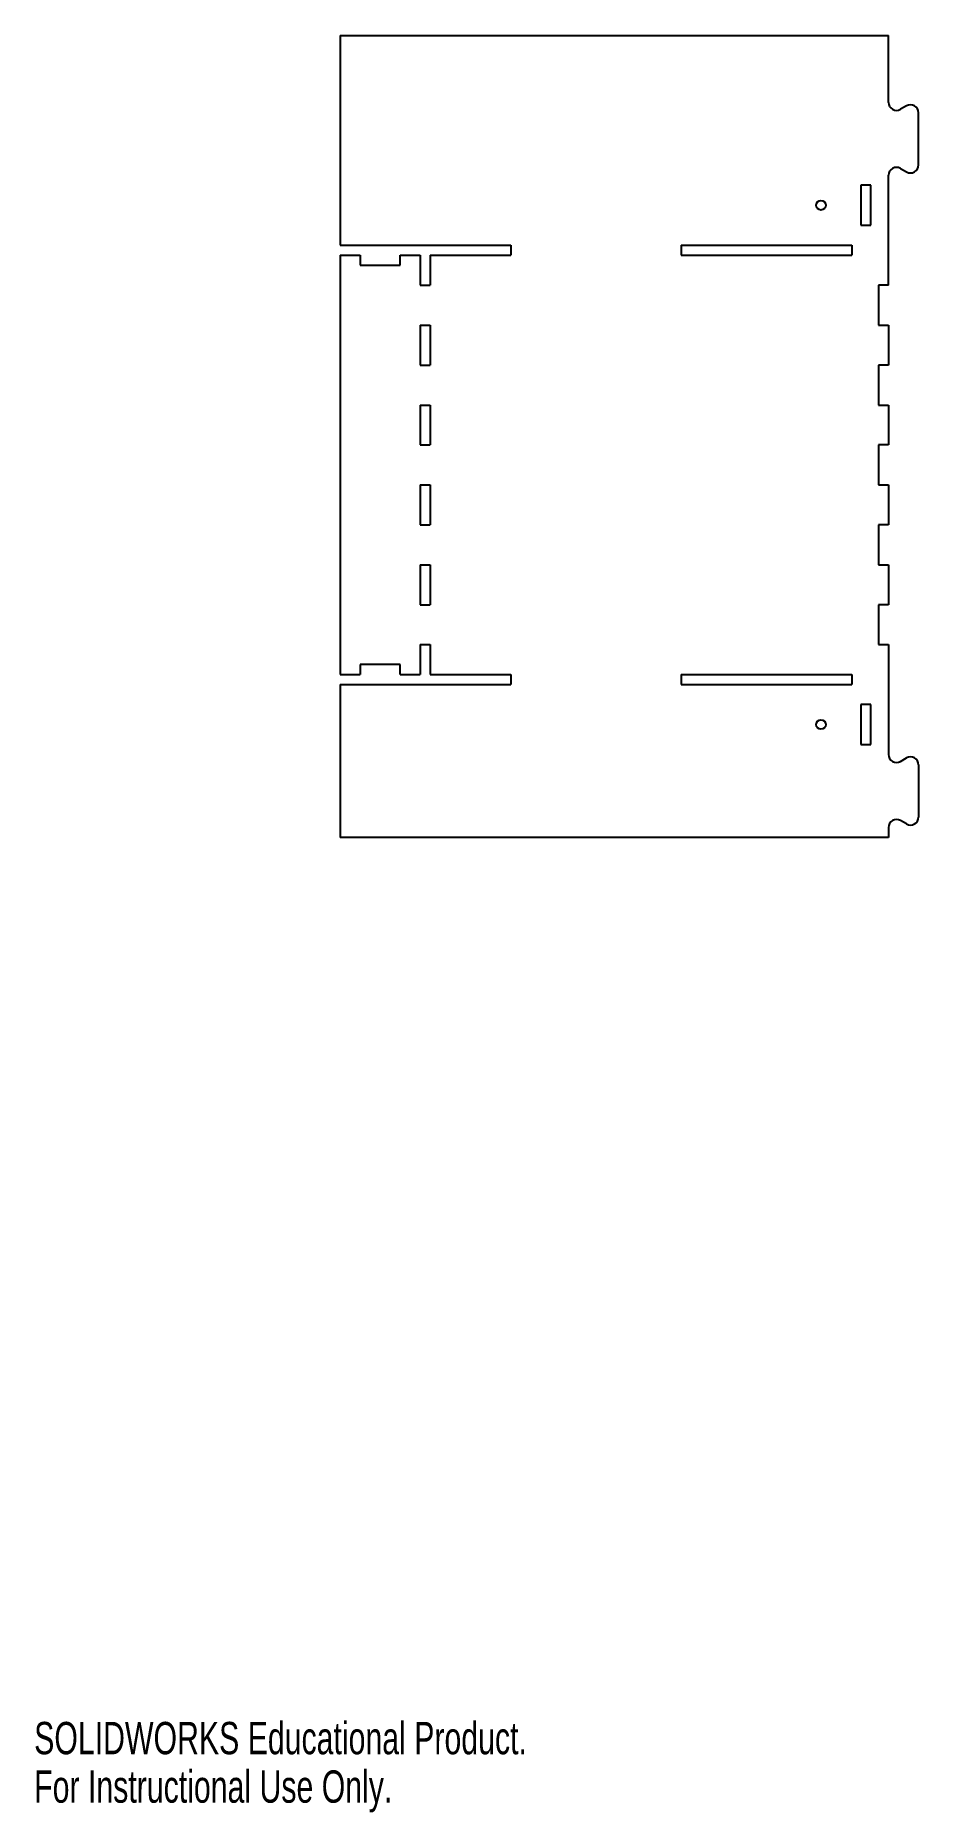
# Model space of a CAD drawing. Header units: millimetres. Extents: x 0 to 281, y 0 to 565.
import ezdxf

# ---------------------------------------------------------------- set-up
doc = ezdxf.new("R2010")
doc.units = ezdxf.units.MM
doc.styles.add('SLDTEXTSTYLE0', font='TXT', dxfattribs={"width": 0.7})

msp = doc.modelspace()

# ---------------------------------------------------------------- linework, layer by layer
at = {"color": 7, "linetype": 'Continuous', "lineweight": 25}
for p, q in [((97.33, 564.88), (97.33, 498.2)), ((97.33, 564.88), (271.6, 564.88)), ((271.6, 543.63), (271.6, 564.88)), ((277.31, 542.53), (275.41, 541.43)), ((281.12, 523.73), (281.12, 540.33)), ((271.6, 485.5), (271.6, 520.43)), ((275.41, 522.63), (277.31, 521.53)), ((265.95, 517.25), (262.78, 517.25)), ((262.78, 517.25), (262.78, 504.55)), ((265.95, 504.55), (265.95, 517.25)), ((262.78, 504.55), (265.95, 504.55)), ((97.33, 498.2), (151.51, 498.2)), ((151.51, 498.2), (151.51, 495.03)), ((205.7, 498.2), (205.7, 495.03)), ((205.7, 498.2), (259.89, 498.2)), ((259.89, 498.2), (259.89, 495.03)), ((97.33, 495.03), (97.33, 361.68)), ((97.33, 495.03), (103.68, 495.03)), ((103.68, 495.03), (103.68, 491.85)), ((103.68, 491.85), (116.38, 491.85)), ((116.38, 491.85), (116.38, 495.03)), ((116.38, 495.03), (122.73, 495.03)), ((122.73, 495.03), (122.73, 485.5)), ((125.9, 495.03), (125.9, 485.5)), ((125.9, 495.03), (151.51, 495.03)), ((205.7, 495.03), (259.89, 495.03)), ((122.73, 485.5), (125.9, 485.5)), ((271.6, 485.5), (268.42, 485.5)), ((268.42, 485.5), (268.42, 472.8)), ((122.73, 472.8), (125.9, 472.8)), ((122.73, 472.8), (122.73, 460.1)), ((125.9, 472.8), (125.9, 460.1)), ((268.42, 472.8), (271.6, 472.8)), ((271.6, 472.8), (271.6, 460.1)), ((122.73, 460.1), (125.9, 460.1)), ((271.6, 460.1), (268.42, 460.1)), ((268.42, 460.1), (268.42, 447.4)), ((122.73, 447.4), (125.9, 447.4)), ((122.73, 447.4), (122.73, 434.7)), ((125.9, 447.4), (125.9, 434.7)), ((268.42, 447.4), (271.6, 447.4)), ((271.6, 447.4), (271.6, 434.7)), ((122.73, 434.7), (125.9, 434.7)), ((271.6, 434.7), (268.42, 434.7)), ((268.42, 434.7), (268.42, 422)), ((122.73, 422), (125.9, 422)), ((122.73, 422), (122.73, 409.3)), ((125.9, 422), (125.9, 409.3)), ((268.42, 422), (271.6, 422)), ((271.6, 422), (271.6, 409.3)), ((122.73, 409.3), (125.9, 409.3)), ((271.6, 409.3), (268.42, 409.3)), ((268.42, 409.3), (268.42, 396.6)), ((122.73, 396.6), (125.9, 396.6)), ((122.73, 396.6), (122.73, 383.9)), ((125.9, 396.6), (125.9, 383.9)), ((268.42, 396.6), (271.6, 396.6)), ((271.6, 396.6), (271.6, 383.9)), ((122.73, 383.9), (125.9, 383.9)), ((271.6, 383.9), (268.42, 383.9)), ((268.42, 383.9), (268.42, 371.2)), ((122.73, 371.2), (125.9, 371.2)), ((122.73, 371.2), (122.73, 361.68)), ((125.9, 371.2), (125.9, 361.68)), ((268.42, 371.2), (271.6, 371.2)), ((271.6, 371.2), (271.6, 336.28)), ((97.33, 361.68), (103.68, 361.68)), ((116.38, 364.85), (103.68, 364.85)), ((103.68, 364.85), (103.68, 361.68)), ((116.38, 361.68), (116.38, 364.85)), ((116.38, 361.68), (122.73, 361.68)), ((125.9, 361.68), (151.51, 361.68)), ((151.51, 361.68), (151.51, 358.5)), ((205.7, 361.68), (259.89, 361.68)), ((205.7, 361.68), (205.7, 358.5)), ((259.89, 361.68), (259.89, 358.5)), ((97.33, 358.5), (97.33, 309.9)), ((97.33, 358.5), (151.51, 358.5)), ((205.7, 358.5), (259.89, 358.5)), ((265.95, 352.15), (262.78, 352.15)), ((262.78, 352.15), (262.78, 339.45)), ((265.95, 339.45), (265.95, 352.15)), ((262.78, 339.45), (265.95, 339.45)), ((275.41, 334.08), (277.31, 335.18)), ((281.12, 332.98), (281.12, 316.38)), ((271.6, 313.08), (271.6, 309.9)), ((277.31, 314.18), (275.41, 315.28)), ((271.6, 309.9), (97.33, 309.9))]:
    msp.add_line(p, q, dxfattribs=at)
for centre in [(250.14, 510.9), (250.14, 345.8)]:
    msp.add_circle(centre, 1.5, dxfattribs=at)
for centre, start, end in [((274.14, 543.63), 180, 300), ((278.58, 540.33), 0, 120), ((274.14, 520.43), 60, 180), ((278.58, 523.73), 240, 0), ((274.14, 336.28), 180, 300), ((278.58, 332.98), 0, 120), ((274.14, 313.08), 60, 180), ((278.58, 316.38), 240, 0)]:
    msp.add_arc(centre, 2.54, start, end, dxfattribs=at)

# ---------------------------------------------------------------- texts
at = {"color": 7, "linetype": 'Continuous', "char_height": 10.2762, "attachment_point": 1, "style": 'SLDTEXTSTYLE0'}
for s, insert in [('SOLIDWORKS Educational Product.', (0, 28.66)), ('For Instructional Use Only.', (0, 13.25))]:
    msp.add_mtext(s, dxfattribs=dict(at, insert=insert))

doc.saveas('drawing.dxf')
